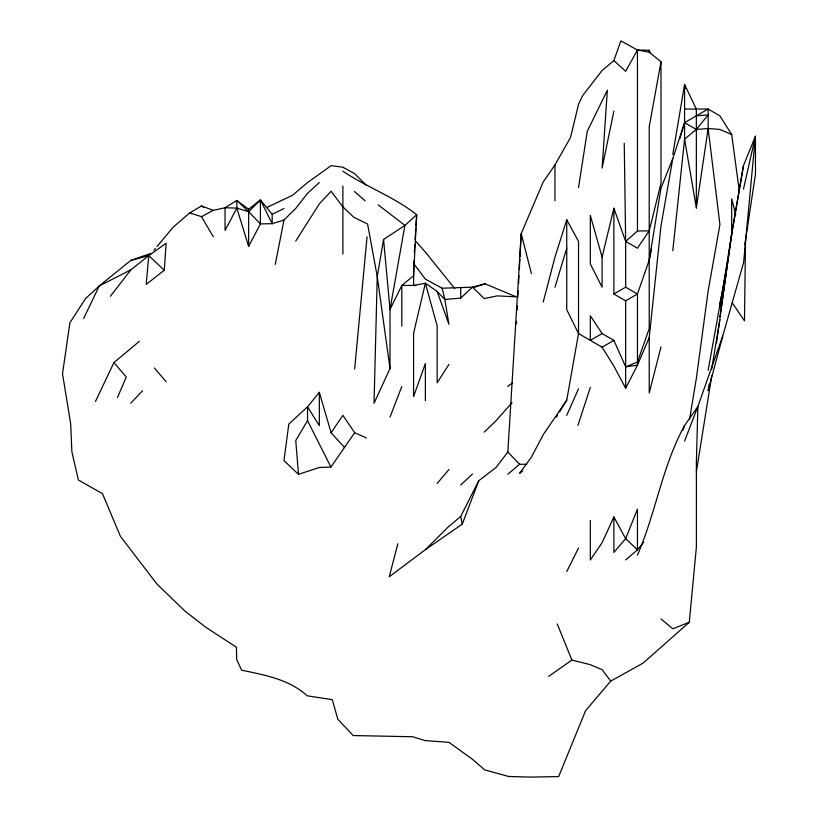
<?xml version="1.0" encoding="UTF-8"?>
<svg xmlns="http://www.w3.org/2000/svg" width="818" height="818" viewBox="0 0 818 818"><rect width="100%" height="100%" fill="white"/><g stroke="black" fill="none" stroke-linecap="round" stroke-linejoin="round"><path stroke-width="1.23" d="M745.515 241.484L744.472 320.861L732.376 303.018M516.455 323.805L516.587 321.269M517.191 309.838L517.395 306.024M517.855 297.139L518.193 290.779M518.602 283.161L519.001 275.543M519.338 269.194L519.87 259.03M520.003 256.484L521.209 233.621L543.183 182.025L554.972 164.899L570.575 137.383L578.53 104.285L582.723 95.491L602.099 70.481L613.878 60.583L620.872 40.9L637.447 50.031L649.226 52.209L661.005 61.759L661.005 183.191L649.226 230.84L637.447 248.212L625.658 241.412L613.878 208.212L602.099 257.128L602.099 287.19L590.32 263.928L590.32 215.39L602.099 257.128M397.875 543.684L389.235 576.792L425.503 549.573L448.172 526.966L460.708 516.455L478.765 480.718L496.056 467.436L507.835 452.027L521.209 233.621L531.403 273.59M415.933 285.656L413.581 285.431L413.744 260.942M414.297 252.2L414.777 244.694M415.094 239.694L415.81 228.447M415.973 225.942L416.689 214.694C394.02 196.821 366.576 187.118 342.885 171.197M150.584 253.958L148.753 255.625L146.207 284.408L164.265 270.237L166.156 243.253L148.753 255.625L130.808 269.879L99.244 285.942L85.624 298.509L69.908 322.721L62.516 373.744L70.685 423.785L71.861 451.689L78.364 479.982L102.454 493.643L120.45 536.404L157.025 584.124L184.837 610.985L205.318 626.936L236.453 647.273L236.668 659.533L241.596 670.187C264.623 675.014 289.183 679.318 307.179 695.811L332.261 699.635L337.824 719.237L353.202 735.556L412.661 736.742L424.92 740.587L448.929 742.325L472.436 759.257L484.604 769.83L508.561 776.466L529.941 777.1L558.653 776.579L585.596 710.648L610.739 681.097L643.02 663.153L689.277 622.253L696.394 546.833L696.384 461.833L697.897 406.413L722.693 336.208L743.613 262.527L755.413 136.269L743.49 165.553L731.701 233.754L719.922 317.691L731.701 234.071L743.49 165.553M354.664 369.01L367.047 236.821M661.005 346.893L649.226 392.957L649.226 337.548L661.005 225.86L672.795 158.508L684.574 122.649L708.143 109.039L719.922 115.849L731.701 134.541L739.36 191.484M672.795 250.748L684.574 139.132L684.574 84.479L696.353 109.162L696.353 207.966L684.574 139.132L696.353 129.448L708.143 114.929L696.353 115.849M711.762 375.482L696.353 471.904M716.476 342.895L719.922 319.081L711.65 369.276M696.353 207.966L708.143 128.528L708.143 109.039L684.574 109.039M744.861 244.449L755.484 174.152L755.413 136.269L743.49 189.07M578.53 187.639L587.252 131.361L607.355 90.195L602.099 168.089L613.878 111.084M731.701 234.071L719.922 307.047L725.157 277.322M559.553 411.935L566.751 400.114L578.53 333.57L578.53 241.412L566.751 219.776L566.751 309.705L578.53 333.57L602.099 347.169L613.878 366.157L625.658 388.213L637.447 365.217L637.447 293.999L649.226 260.144L661.005 188.12L672.795 158.508M689.533 419.491L696.353 378.386L708.143 291.024L719.922 224.551L708.143 128.528L696.353 129.448L684.574 122.649L679.932 138.385M709.175 384.337L708.143 390.615L722.693 336.208M383.56 239.459L377.251 276.637L374.041 403.294L390.012 368.509L390.012 309.449L383.56 239.459L404.91 225.42L416.689 214.694L413.581 275.738L401.802 285.472L390.012 309.449L404.91 225.42L378.233 204.848M672.795 154.449L684.574 84.479L685.331 88.211M708.143 370.339L727.55 262.374M725.597 274.848L726.026 272.374M661.005 61.759L649.226 126.79L649.226 328.539L637.447 362.077L625.658 366.832L613.878 340.37L602.099 333.57L590.32 315.758L590.32 340.37L602.099 333.57M728.01 259.909L728.47 257.435M275.267 264.408L283.979 220.042L295.758 208.365L307.537 193.334L319.327 182.506M649.226 260.144L651.537 249.05M719.922 303.069L722.795 290.871M543.183 302.159L554.972 257.128L566.751 219.776M554.972 287.19L566.751 248.212M577.927 425.401L590.32 387.405M682.999 430.278L684.574 425.544L697.897 406.413L684.574 441.137M425.503 549.573L462.252 524.134L478.765 480.718M390.012 417.139L401.802 386.495M637.447 555.177C655.852 512.917 662.191 466.229 684.574 425.544M649.226 337.548L637.447 365.217L625.658 366.832M117.455 397.568L126.309 377.006L113.927 362.579L139.316 341.372M566.751 415.35L578.53 388.765M643.715 542.17L637.447 549.88L625.658 538.633L613.878 516.976L602.099 542.712L590.32 559.941L590.32 520.514M95.461 401.474L113.927 362.579M83.671 318.437L99.244 285.942L130.808 260.441L150.359 253.529M566.751 571.537L578.53 547.958M248.631 246.422L260.41 223.907L260.41 199.95L248.631 209.244L248.631 246.422L236.842 208.13L236.842 200.451L225.062 207.752L213.283 210.338L201.504 216.658L189.715 212.895L172.874 227.476L157.046 246.474M236.842 208.13L225.062 230.441L225.062 207.752L236.842 208.13L248.631 211.668L260.41 223.907L272.189 223.692L283.979 220.042M650.136 52.618L649.226 50.256L637.447 50.031L625.658 71.309L613.878 60.583M331.106 432.794L319.327 392.333L307.537 406.832L307.537 420.646L295.758 440.575L298.509 474.348L319.132 467.528L330.922 467.037L354.664 432.722L342.885 415.319L331.106 432.794L344.654 447.538M556.281 417.303L557.59 415.155M295.758 241.013L319.327 203.856L331.106 191.259L342.885 206.862L353.724 217.179L367.599 224.06L377.251 276.637L390.012 368.509M448.929 364.439L437.149 382.793L437.149 325.83L425.36 283.253L413.581 285.431L401.802 285.472L401.802 326.096M566.751 400.114L543.183 434.777L531.403 457.15L519.624 473.346L522.569 471.076M110.399 296.269L130.808 269.879M153.876 250.277L155.461 248.375M437.149 483.448L448.929 469.491M130.808 403.182L142.588 390.687M512.048 402.681L496.056 420.697L484.276 432.078M260.41 199.95L272.189 223.692L272.189 214.296L260.41 199.95L248.631 211.668L236.842 200.451L248.631 209.244M460.708 485.054L472.497 474.011M425.36 400.738L425.36 363.509L413.581 396.618L413.581 333.253L425.36 283.253L437.149 291.423L444.849 299.48L460.708 298.1L472.497 287.149L484.992 283.815L516.25 296.842L497.242 295.871L484.276 298.59L472.497 287.149L442.139 288.233L425.36 279.102L413.581 263.447M613.878 208.212L613.878 293.999L625.658 287.19L625.658 241.412L637.447 231.013L649.226 230.84M625.658 559.901L637.447 549.88L637.447 509.144L625.658 538.633L613.878 552.385L613.878 516.976M507.835 474.236L519.624 464.266L526.69 464.266M507.835 386.464L512.753 382.558M548.592 676.425L571.894 660.065L590.32 664.686L602.099 669.676L610.739 681.097M189.715 212.895L201.504 205.993L213.283 210.338M613.878 293.999L625.658 300.799L637.447 293.999L625.658 287.19M602.099 347.169L613.878 340.37M272.189 214.296L283.979 208.549M266.924 207.445L292.599 195.236L307.537 182.578L331.106 165.655L342.885 167.199L354.664 173.672L366.454 185.441M689.277 622.253L672.795 628.786L661.005 618.96M474.154 287.374L484.992 283.815M130.808 260.441L148.753 255.625L164.265 270.237M708.143 128.528L719.922 129.448L731.701 134.541M354.664 432.722L366.454 437.947M201.504 205.993L203.641 207.322M354.419 191.484L365.135 200.799M298.509 474.348L283.979 460.616L288.795 424.123L307.537 406.832L319.327 425.616L319.327 392.333M507.835 452.027L519.624 464.266M415.503 240.932L425.605 252.363L454.788 288.631M154.367 368.008L166.156 381.75M201.504 216.658L213.283 236.76M307.537 420.646L330.922 467.037M557.252 623.96L571.894 660.065M437.149 291.423L448.929 324.317L444.849 299.48L442.139 288.233M735.791 214.868L731.701 198.815L731.701 234.132M460.708 516.455L462.252 524.134M624.236 143.283L625.658 241.412M649.226 50.256L649.226 52.209M637.447 50.031L637.447 231.013M625.658 300.799L625.658 388.213M554.972 164.899L554.972 200.666M460.708 287.721L460.708 298.1M342.885 186.095L342.885 254.04"/></g></svg>
